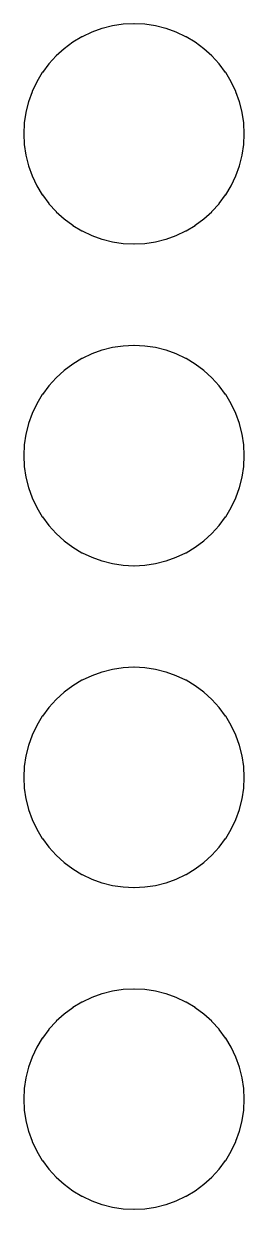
# Model space of a CAD drawing. Header units: metres. Extents: x 102.6 to 173.6, y -131.3 to -53.7.
# Drawn here: x 113.92 to 115.66, y -87.13 to -77.77 of the extents above; entities that cross this region are included whole.
import ezdxf

# ---------------------------------------------------------------- set-up
doc = ezdxf.new("R2010")
doc.units = ezdxf.units.M

msp = doc.modelspace()

# ---------------------------------------------------------------- linework, layer by layer
for points in [[(115.1223, -79.4429), (115.1224, -79.4429), (115.1226, -79.4429), (115.1227, -79.4428), (115.1228, -79.4428), (115.1994, -79.4065), (115.1995, -79.4064), (115.1996, -79.4064), (115.1998, -79.4063), (115.1999, -79.4063), (115.2726, -79.3627), (115.2727, -79.3626), (115.2728, -79.3625), (115.2729, -79.3625), (115.273, -79.3624), (115.3411, -79.3119), (115.3412, -79.3118), (115.3413, -79.3117), (115.3414, -79.3117), (115.3415, -79.3116), (115.4043, -79.2546), (115.4044, -79.2546), (115.4045, -79.2545), (115.4046, -79.2544), (115.4046, -79.2543), (115.4616, -79.1915), (115.4617, -79.1914), (115.4617, -79.1913), (115.4618, -79.1912), (115.4619, -79.1911), (115.5124, -79.123), (115.5125, -79.1229), (115.5125, -79.1228), (115.5126, -79.1227), (115.5127, -79.1226), (115.5563, -79.0499), (115.5563, -79.0498), (115.5564, -79.0496), (115.5564, -79.0495), (115.5565, -79.0494), (115.5928, -78.9728), (115.5928, -78.9727), (115.5929, -78.9726), (115.5929, -78.9724), (115.5929, -78.9723), (115.6215, -78.8925), (115.6215, -78.8924), (115.6216, -78.8923), (115.6216, -78.8921), (115.6216, -78.892), (115.6422, -78.8098), (115.6423, -78.8097), (115.6423, -78.8095), (115.6423, -78.8094), (115.6423, -78.8093), (115.6548, -78.7254), (115.6548, -78.7253), (115.6548, -78.7252), (115.6548, -78.7251), (115.6548, -78.7249), (115.659, -78.6402), (115.659, -78.6401), (115.659, -78.64), (115.659, -78.6399), (115.659, -78.6398), (115.6548, -78.5551), (115.6548, -78.5549), (115.6548, -78.5548), (115.6548, -78.5547), (115.6548, -78.5546), (115.6423, -78.4707), (115.6423, -78.4706), (115.6423, -78.4705), (115.6423, -78.4703), (115.6422, -78.4702), (115.6216, -78.388), (115.6216, -78.3879), (115.6216, -78.3877), (115.6215, -78.3876), (115.6215, -78.3875), (115.5929, -78.3077), (115.5929, -78.3076), (115.5929, -78.3074), (115.5928, -78.3073), (115.5928, -78.3072), (115.5565, -78.2306), (115.5564, -78.2305), (115.5564, -78.2304), (115.5563, -78.2302), (115.5563, -78.2301), (115.5127, -78.1574), (115.5126, -78.1573), (115.5125, -78.1572), (115.5125, -78.1571), (115.5124, -78.157), (115.4619, -78.0889), (115.4618, -78.0888), (115.4617, -78.0887), (115.4617, -78.0886), (115.4616, -78.0885), (115.4046, -78.0257), (115.4046, -78.0256), (115.4045, -78.0255), (115.4044, -78.0254), (115.4043, -78.0254), (115.3415, -77.9684), (115.3414, -77.9683), (115.3413, -77.9683), (115.3412, -77.9682), (115.3411, -77.9681), (115.273, -77.9176), (115.2729, -77.9175), (115.2728, -77.9175), (115.2727, -77.9174), (115.2726, -77.9173), (115.1999, -77.8737), (115.1998, -77.8737), (115.1996, -77.8736), (115.1995, -77.8736), (115.1994, -77.8735), (115.1228, -77.8372), (115.1227, -77.8372), (115.1226, -77.8371), (115.1224, -77.8371), (115.1223, -77.8371), (115.0425, -77.8085), (115.0424, -77.8085), (115.0423, -77.8084), (115.0421, -77.8084), (115.042, -77.8084), (114.9598, -77.7878), (114.9597, -77.7877), (114.9595, -77.7877), (114.9594, -77.7877), (114.9593, -77.7877), (114.8754, -77.7752), (114.8753, -77.7752), (114.8752, -77.7752), (114.8751, -77.7752), (114.8749, -77.7752), (114.7902, -77.771), (114.7901, -77.771), (114.79, -77.771), (114.7899, -77.771), (114.7898, -77.771), (114.7051, -77.7752), (114.7049, -77.7752), (114.7048, -77.7752), (114.7047, -77.7752), (114.7046, -77.7752), (114.6207, -77.7877), (114.6206, -77.7877), (114.6205, -77.7877), (114.6203, -77.7877), (114.6202, -77.7878), (114.538, -77.8084), (114.5379, -77.8084), (114.5377, -77.8084), (114.5376, -77.8085), (114.5375, -77.8085), (114.4577, -77.8371), (114.4576, -77.8371), (114.4574, -77.8371), (114.4573, -77.8372), (114.4572, -77.8372), (114.3806, -77.8735), (114.3805, -77.8736), (114.3804, -77.8736), (114.3802, -77.8737), (114.3801, -77.8737), (114.3074, -77.9173), (114.3073, -77.9174), (114.3072, -77.9175), (114.3071, -77.9175), (114.307, -77.9176), (114.2389, -77.9681), (114.2388, -77.9682), (114.2387, -77.9683), (114.2386, -77.9683), (114.2385, -77.9684), (114.1757, -78.0254), (114.1756, -78.0254), (114.1755, -78.0255), (114.1754, -78.0256), (114.1754, -78.0257), (114.1184, -78.0885), (114.1183, -78.0886), (114.1183, -78.0887), (114.1182, -78.0888), (114.1181, -78.0889), (114.0676, -78.157), (114.0675, -78.1571), (114.0675, -78.1572), (114.0674, -78.1573), (114.0673, -78.1574), (114.0237, -78.2301), (114.0237, -78.2302), (114.0236, -78.2304), (114.0236, -78.2305), (114.0235, -78.2306), (113.9872, -78.3072), (113.9872, -78.3073), (113.9871, -78.3074), (113.9871, -78.3076), (113.9871, -78.3077), (113.9585, -78.3875), (113.9585, -78.3876), (113.9584, -78.3877), (113.9584, -78.3879), (113.9584, -78.388), (113.9378, -78.4702), (113.9377, -78.4703), (113.9377, -78.4705), (113.9377, -78.4706), (113.9377, -78.4707), (113.9252, -78.5546), (113.9252, -78.5547), (113.9252, -78.5548), (113.9252, -78.5549), (113.9252, -78.5551), (113.921, -78.6398), (113.921, -78.6399), (113.921, -78.64), (113.921, -78.6401), (113.921, -78.6402), (113.9252, -78.7249), (113.9252, -78.7251), (113.9252, -78.7252), (113.9252, -78.7253), (113.9252, -78.7254), (113.9377, -78.8093), (113.9377, -78.8094), (113.9377, -78.8095), (113.9377, -78.8097), (113.9378, -78.8098), (113.9584, -78.892), (113.9584, -78.8921), (113.9584, -78.8923), (113.9585, -78.8924), (113.9585, -78.8925), (113.9871, -78.9723), (113.9871, -78.9724), (113.9871, -78.9726), (113.9872, -78.9727), (113.9872, -78.9728), (114.0235, -79.0494), (114.0236, -79.0495), (114.0236, -79.0496), (114.0237, -79.0498), (114.0237, -79.0499), (114.0673, -79.1226), (114.0674, -79.1227), (114.0675, -79.1228), (114.0675, -79.1229), (114.0676, -79.123), (114.1181, -79.1911), (114.1182, -79.1912), (114.1183, -79.1913), (114.1183, -79.1914), (114.1184, -79.1915), (114.1754, -79.2543), (114.1754, -79.2544), (114.1755, -79.2545), (114.1756, -79.2546), (114.1757, -79.2546), (114.2385, -79.3116), (114.2386, -79.3117), (114.2387, -79.3117), (114.2388, -79.3118), (114.2389, -79.3119), (114.307, -79.3624), (114.3071, -79.3625), (114.3072, -79.3625), (114.3073, -79.3626), (114.3074, -79.3627), (114.3801, -79.4063), (114.3802, -79.4063), (114.3804, -79.4064), (114.3805, -79.4064), (114.3806, -79.4065), (114.4572, -79.4428), (114.4573, -79.4428), (114.4574, -79.4429), (114.4576, -79.4429), (114.4577, -79.4429), (114.5375, -79.4715), (114.5376, -79.4715), (114.5377, -79.4716), (114.5379, -79.4716), (114.538, -79.4716), (114.6202, -79.4922), (114.6203, -79.4923), (114.6205, -79.4923), (114.6206, -79.4923), (114.6207, -79.4923), (114.7046, -79.5048), (114.7047, -79.5048), (114.7048, -79.5048), (114.7049, -79.5048), (114.7051, -79.5048), (114.7898, -79.509), (114.7899, -79.509), (114.79, -79.509), (114.7901, -79.509), (114.7902, -79.509), (114.8749, -79.5048), (114.8751, -79.5048), (114.8752, -79.5048), (114.8753, -79.5048), (114.8754, -79.5048), (114.9593, -79.4923), (114.9594, -79.4923), (114.9595, -79.4923), (114.9597, -79.4923), (114.9598, -79.4922), (115.042, -79.4716), (115.0421, -79.4716), (115.0423, -79.4716), (115.0424, -79.4715), (115.0425, -79.4715), (115.1223, -79.4429)], [(115.1223, -81.9829), (115.1224, -81.9829), (115.1226, -81.9829), (115.1227, -81.9828), (115.1228, -81.9828), (115.1994, -81.9465), (115.1995, -81.9464), (115.1996, -81.9464), (115.1998, -81.9463), (115.1999, -81.9463), (115.2726, -81.9027), (115.2727, -81.9026), (115.2728, -81.9025), (115.2729, -81.9025), (115.273, -81.9024), (115.3411, -81.8519), (115.3412, -81.8518), (115.3413, -81.8517), (115.3414, -81.8517), (115.3415, -81.8516), (115.4043, -81.7946), (115.4044, -81.7946), (115.4045, -81.7945), (115.4046, -81.7944), (115.4046, -81.7943), (115.4616, -81.7315), (115.4617, -81.7314), (115.4617, -81.7313), (115.4618, -81.7312), (115.4619, -81.7311), (115.5124, -81.663), (115.5125, -81.6629), (115.5125, -81.6628), (115.5126, -81.6627), (115.5127, -81.6626), (115.5563, -81.5899), (115.5563, -81.5898), (115.5564, -81.5896), (115.5564, -81.5895), (115.5565, -81.5894), (115.5928, -81.5128), (115.5928, -81.5127), (115.5929, -81.5126), (115.5929, -81.5124), (115.5929, -81.5123), (115.6215, -81.4325), (115.6215, -81.4324), (115.6216, -81.4323), (115.6216, -81.4321), (115.6216, -81.432), (115.6422, -81.3498), (115.6423, -81.3497), (115.6423, -81.3495), (115.6423, -81.3494), (115.6423, -81.3493), (115.6548, -81.2654), (115.6548, -81.2653), (115.6548, -81.2652), (115.6548, -81.2651), (115.6548, -81.2649), (115.659, -81.1802), (115.659, -81.1801), (115.659, -81.18), (115.659, -81.1799), (115.659, -81.1798), (115.6548, -81.0951), (115.6548, -81.0949), (115.6548, -81.0948), (115.6548, -81.0947), (115.6548, -81.0946), (115.6423, -81.0107), (115.6423, -81.0106), (115.6423, -81.0105), (115.6423, -81.0103), (115.6422, -81.0102), (115.6216, -80.928), (115.6216, -80.9279), (115.6216, -80.9277), (115.6215, -80.9276), (115.6215, -80.9275), (115.5929, -80.8477), (115.5929, -80.8476), (115.5929, -80.8474), (115.5928, -80.8473), (115.5928, -80.8472), (115.5565, -80.7706), (115.5564, -80.7705), (115.5564, -80.7704), (115.5563, -80.7702), (115.5563, -80.7701), (115.5127, -80.6974), (115.5126, -80.6973), (115.5125, -80.6972), (115.5125, -80.6971), (115.5124, -80.697), (115.4619, -80.6289), (115.4618, -80.6288), (115.4617, -80.6287), (115.4617, -80.6286), (115.4616, -80.6285), (115.4046, -80.5657), (115.4046, -80.5656), (115.4045, -80.5655), (115.4044, -80.5654), (115.4043, -80.5654), (115.3415, -80.5084), (115.3414, -80.5083), (115.3413, -80.5083), (115.3412, -80.5082), (115.3411, -80.5081), (115.273, -80.4576), (115.2729, -80.4575), (115.2728, -80.4575), (115.2727, -80.4574), (115.2726, -80.4573), (115.1999, -80.4137), (115.1998, -80.4137), (115.1996, -80.4136), (115.1995, -80.4136), (115.1994, -80.4135), (115.1228, -80.3772), (115.1227, -80.3772), (115.1226, -80.3771), (115.1224, -80.3771), (115.1223, -80.3771), (115.0425, -80.3485), (115.0424, -80.3485), (115.0423, -80.3484), (115.0421, -80.3484), (115.042, -80.3484), (114.9598, -80.3278), (114.9597, -80.3277), (114.9595, -80.3277), (114.9594, -80.3277), (114.9593, -80.3277), (114.8754, -80.3152), (114.8753, -80.3152), (114.8752, -80.3152), (114.8751, -80.3152), (114.8749, -80.3152), (114.7902, -80.311), (114.7901, -80.311), (114.79, -80.311), (114.7899, -80.311), (114.7898, -80.311), (114.7051, -80.3152), (114.7049, -80.3152), (114.7048, -80.3152), (114.7047, -80.3152), (114.7046, -80.3152), (114.6207, -80.3277), (114.6206, -80.3277), (114.6205, -80.3277), (114.6203, -80.3277), (114.6202, -80.3278), (114.538, -80.3484), (114.5379, -80.3484), (114.5377, -80.3484), (114.5376, -80.3485), (114.5375, -80.3485), (114.4577, -80.3771), (114.4576, -80.3771), (114.4574, -80.3771), (114.4573, -80.3772), (114.4572, -80.3772), (114.3806, -80.4135), (114.3805, -80.4136), (114.3804, -80.4136), (114.3802, -80.4137), (114.3801, -80.4137), (114.3074, -80.4573), (114.3073, -80.4574), (114.3072, -80.4575), (114.3071, -80.4575), (114.307, -80.4576), (114.2389, -80.5081), (114.2388, -80.5082), (114.2387, -80.5083), (114.2386, -80.5083), (114.2385, -80.5084), (114.1757, -80.5654), (114.1756, -80.5654), (114.1755, -80.5655), (114.1754, -80.5656), (114.1754, -80.5657), (114.1184, -80.6285), (114.1183, -80.6286), (114.1183, -80.6287), (114.1182, -80.6288), (114.1181, -80.6289), (114.0676, -80.697), (114.0675, -80.6971), (114.0675, -80.6972), (114.0674, -80.6973), (114.0673, -80.6974), (114.0237, -80.7701), (114.0237, -80.7702), (114.0236, -80.7704), (114.0236, -80.7705), (114.0235, -80.7706), (113.9872, -80.8472), (113.9872, -80.8473), (113.9871, -80.8474), (113.9871, -80.8476), (113.9871, -80.8477), (113.9585, -80.9275), (113.9585, -80.9276), (113.9584, -80.9277), (113.9584, -80.9279), (113.9584, -80.928), (113.9378, -81.0102), (113.9377, -81.0103), (113.9377, -81.0105), (113.9377, -81.0106), (113.9377, -81.0107), (113.9252, -81.0946), (113.9252, -81.0947), (113.9252, -81.0948), (113.9252, -81.0949), (113.9252, -81.0951), (113.921, -81.1798), (113.921, -81.1799), (113.921, -81.18), (113.921, -81.1801), (113.921, -81.1802), (113.9252, -81.2649), (113.9252, -81.2651), (113.9252, -81.2652), (113.9252, -81.2653), (113.9252, -81.2654), (113.9377, -81.3493), (113.9377, -81.3494), (113.9377, -81.3495), (113.9377, -81.3497), (113.9378, -81.3498), (113.9584, -81.432), (113.9584, -81.4321), (113.9584, -81.4323), (113.9585, -81.4324), (113.9585, -81.4325), (113.9871, -81.5123), (113.9871, -81.5124), (113.9871, -81.5126), (113.9872, -81.5127), (113.9872, -81.5128), (114.0235, -81.5894), (114.0236, -81.5895), (114.0236, -81.5896), (114.0237, -81.5898), (114.0237, -81.5899), (114.0673, -81.6626), (114.0674, -81.6627), (114.0675, -81.6628), (114.0675, -81.6629), (114.0676, -81.663), (114.1181, -81.7311), (114.1182, -81.7312), (114.1183, -81.7313), (114.1183, -81.7314), (114.1184, -81.7315), (114.1754, -81.7943), (114.1754, -81.7944), (114.1755, -81.7945), (114.1756, -81.7946), (114.1757, -81.7946), (114.2385, -81.8516), (114.2386, -81.8517), (114.2387, -81.8517), (114.2388, -81.8518), (114.2389, -81.8519), (114.307, -81.9024), (114.3071, -81.9025), (114.3072, -81.9025), (114.3073, -81.9026), (114.3074, -81.9027), (114.3801, -81.9463), (114.3802, -81.9463), (114.3804, -81.9464), (114.3805, -81.9464), (114.3806, -81.9465), (114.4572, -81.9828), (114.4573, -81.9828), (114.4574, -81.9829), (114.4576, -81.9829), (114.4577, -81.9829), (114.5375, -82.0115), (114.5376, -82.0115), (114.5377, -82.0116), (114.5379, -82.0116), (114.538, -82.0116), (114.6202, -82.0322), (114.6203, -82.0323), (114.6205, -82.0323), (114.6206, -82.0323), (114.6207, -82.0323), (114.7046, -82.0448), (114.7047, -82.0448), (114.7048, -82.0448), (114.7049, -82.0448), (114.7051, -82.0448), (114.7898, -82.049), (114.7899, -82.049), (114.79, -82.049), (114.7901, -82.049), (114.7902, -82.049), (114.8749, -82.0448), (114.8751, -82.0448), (114.8752, -82.0448), (114.8753, -82.0448), (114.8754, -82.0448), (114.9593, -82.0323), (114.9594, -82.0323), (114.9595, -82.0323), (114.9597, -82.0323), (114.9598, -82.0322), (115.042, -82.0116), (115.0421, -82.0116), (115.0423, -82.0116), (115.0424, -82.0115), (115.0425, -82.0115), (115.1223, -81.9829)], [(115.1223, -84.5229), (115.1224, -84.5229), (115.1226, -84.5229), (115.1227, -84.5228), (115.1228, -84.5228), (115.1994, -84.4865), (115.1995, -84.4864), (115.1996, -84.4864), (115.1998, -84.4863), (115.1999, -84.4863), (115.2726, -84.4427), (115.2727, -84.4426), (115.2728, -84.4425), (115.2729, -84.4425), (115.273, -84.4424), (115.3411, -84.3919), (115.3412, -84.3918), (115.3413, -84.3917), (115.3414, -84.3917), (115.3415, -84.3916), (115.4043, -84.3346), (115.4044, -84.3346), (115.4045, -84.3345), (115.4046, -84.3344), (115.4046, -84.3343), (115.4616, -84.2715), (115.4617, -84.2714), (115.4617, -84.2713), (115.4618, -84.2712), (115.4619, -84.2711), (115.5124, -84.203), (115.5125, -84.2029), (115.5125, -84.2028), (115.5126, -84.2027), (115.5127, -84.2026), (115.5563, -84.1299), (115.5563, -84.1298), (115.5564, -84.1296), (115.5564, -84.1295), (115.5565, -84.1294), (115.5928, -84.0528), (115.5928, -84.0527), (115.5929, -84.0526), (115.5929, -84.0524), (115.5929, -84.0523), (115.6215, -83.9725), (115.6215, -83.9724), (115.6216, -83.9723), (115.6216, -83.9721), (115.6216, -83.972), (115.6422, -83.8898), (115.6423, -83.8897), (115.6423, -83.8895), (115.6423, -83.8894), (115.6423, -83.8893), (115.6548, -83.8054), (115.6548, -83.8053), (115.6548, -83.8052), (115.6548, -83.8051), (115.6548, -83.8049), (115.659, -83.7202), (115.659, -83.7201), (115.659, -83.72), (115.659, -83.7199), (115.659, -83.7198), (115.6548, -83.6351), (115.6548, -83.6349), (115.6548, -83.6348), (115.6548, -83.6347), (115.6548, -83.6346), (115.6423, -83.5507), (115.6423, -83.5506), (115.6423, -83.5505), (115.6423, -83.5503), (115.6422, -83.5502), (115.6216, -83.468), (115.6216, -83.4679), (115.6216, -83.4677), (115.6215, -83.4676), (115.6215, -83.4675), (115.5929, -83.3877), (115.5929, -83.3876), (115.5929, -83.3874), (115.5928, -83.3873), (115.5928, -83.3872), (115.5565, -83.3106), (115.5564, -83.3105), (115.5564, -83.3104), (115.5563, -83.3102), (115.5563, -83.3101), (115.5127, -83.2374), (115.5126, -83.2373), (115.5125, -83.2372), (115.5125, -83.2371), (115.5124, -83.237), (115.4619, -83.1689), (115.4618, -83.1688), (115.4617, -83.1687), (115.4617, -83.1686), (115.4616, -83.1685), (115.4046, -83.1057), (115.4046, -83.1056), (115.4045, -83.1055), (115.4044, -83.1054), (115.4043, -83.1054), (115.3415, -83.0484), (115.3414, -83.0483), (115.3413, -83.0483), (115.3412, -83.0482), (115.3411, -83.0481), (115.273, -82.9976), (115.2729, -82.9975), (115.2728, -82.9975), (115.2727, -82.9974), (115.2726, -82.9973), (115.1999, -82.9537), (115.1998, -82.9537), (115.1996, -82.9536), (115.1995, -82.9536), (115.1994, -82.9535), (115.1228, -82.9172), (115.1227, -82.9172), (115.1226, -82.9171), (115.1224, -82.9171), (115.1223, -82.9171), (115.0425, -82.8885), (115.0424, -82.8885), (115.0423, -82.8884), (115.0421, -82.8884), (115.042, -82.8884), (114.9598, -82.8678), (114.9597, -82.8677), (114.9595, -82.8677), (114.9594, -82.8677), (114.9593, -82.8677), (114.8754, -82.8552), (114.8753, -82.8552), (114.8752, -82.8552), (114.8751, -82.8552), (114.8749, -82.8552), (114.7902, -82.851), (114.7901, -82.851), (114.79, -82.851), (114.7899, -82.851), (114.7898, -82.851), (114.7051, -82.8552), (114.7049, -82.8552), (114.7048, -82.8552), (114.7047, -82.8552), (114.7046, -82.8552), (114.6207, -82.8677), (114.6206, -82.8677), (114.6205, -82.8677), (114.6203, -82.8677), (114.6202, -82.8678), (114.538, -82.8884), (114.5379, -82.8884), (114.5377, -82.8884), (114.5376, -82.8885), (114.5375, -82.8885), (114.4577, -82.9171), (114.4576, -82.9171), (114.4574, -82.9171), (114.4573, -82.9172), (114.4572, -82.9172), (114.3806, -82.9535), (114.3805, -82.9536), (114.3804, -82.9536), (114.3802, -82.9537), (114.3801, -82.9537), (114.3074, -82.9973), (114.3073, -82.9974), (114.3072, -82.9975), (114.3071, -82.9975), (114.307, -82.9976), (114.2389, -83.0481), (114.2388, -83.0482), (114.2387, -83.0483), (114.2386, -83.0483), (114.2385, -83.0484), (114.1757, -83.1054), (114.1756, -83.1054), (114.1755, -83.1055), (114.1754, -83.1056), (114.1754, -83.1057), (114.1184, -83.1685), (114.1183, -83.1686), (114.1183, -83.1687), (114.1182, -83.1688), (114.1181, -83.1689), (114.0676, -83.237), (114.0675, -83.2371), (114.0675, -83.2372), (114.0674, -83.2373), (114.0673, -83.2374), (114.0237, -83.3101), (114.0237, -83.3102), (114.0236, -83.3104), (114.0236, -83.3105), (114.0235, -83.3106), (113.9872, -83.3872), (113.9872, -83.3873), (113.9871, -83.3874), (113.9871, -83.3876), (113.9871, -83.3877), (113.9585, -83.4675), (113.9585, -83.4676), (113.9584, -83.4677), (113.9584, -83.4679), (113.9584, -83.468), (113.9378, -83.5502), (113.9377, -83.5503), (113.9377, -83.5505), (113.9377, -83.5506), (113.9377, -83.5507), (113.9252, -83.6346), (113.9252, -83.6347), (113.9252, -83.6348), (113.9252, -83.6349), (113.9252, -83.6351), (113.921, -83.7198), (113.921, -83.7199), (113.921, -83.72), (113.921, -83.7201), (113.921, -83.7202), (113.9252, -83.8049), (113.9252, -83.8051), (113.9252, -83.8052), (113.9252, -83.8053), (113.9252, -83.8054), (113.9377, -83.8893), (113.9377, -83.8894), (113.9377, -83.8895), (113.9377, -83.8897), (113.9378, -83.8898), (113.9584, -83.972), (113.9584, -83.9721), (113.9584, -83.9723), (113.9585, -83.9724), (113.9585, -83.9725), (113.9871, -84.0523), (113.9871, -84.0524), (113.9871, -84.0526), (113.9872, -84.0527), (113.9872, -84.0528), (114.0235, -84.1294), (114.0236, -84.1295), (114.0236, -84.1296), (114.0237, -84.1298), (114.0237, -84.1299), (114.0673, -84.2026), (114.0674, -84.2027), (114.0675, -84.2028), (114.0675, -84.2029), (114.0676, -84.203), (114.1181, -84.2711), (114.1182, -84.2712), (114.1183, -84.2713), (114.1183, -84.2714), (114.1184, -84.2715), (114.1754, -84.3343), (114.1754, -84.3344), (114.1755, -84.3345), (114.1756, -84.3346), (114.1757, -84.3346), (114.2385, -84.3916), (114.2386, -84.3917), (114.2387, -84.3917), (114.2388, -84.3918), (114.2389, -84.3919), (114.307, -84.4424), (114.3071, -84.4425), (114.3072, -84.4425), (114.3073, -84.4426), (114.3074, -84.4427), (114.3801, -84.4863), (114.3802, -84.4863), (114.3804, -84.4864), (114.3805, -84.4864), (114.3806, -84.4865), (114.4572, -84.5228), (114.4573, -84.5228), (114.4574, -84.5229), (114.4576, -84.5229), (114.4577, -84.5229), (114.5375, -84.5515), (114.5376, -84.5515), (114.5377, -84.5516), (114.5379, -84.5516), (114.538, -84.5516), (114.6202, -84.5722), (114.6203, -84.5723), (114.6205, -84.5723), (114.6206, -84.5723), (114.6207, -84.5723), (114.7046, -84.5848), (114.7047, -84.5848), (114.7048, -84.5848), (114.7049, -84.5848), (114.7051, -84.5848), (114.7898, -84.589), (114.7899, -84.589), (114.79, -84.589), (114.7901, -84.589), (114.7902, -84.589), (114.8749, -84.5848), (114.8751, -84.5848), (114.8752, -84.5848), (114.8753, -84.5848), (114.8754, -84.5848), (114.9593, -84.5723), (114.9594, -84.5723), (114.9595, -84.5723), (114.9597, -84.5723), (114.9598, -84.5722), (115.042, -84.5516), (115.0421, -84.5516), (115.0423, -84.5516), (115.0424, -84.5515), (115.0425, -84.5515), (115.1223, -84.5229)], [(115.1223, -87.0629), (115.1224, -87.0629), (115.1226, -87.0629), (115.1227, -87.0628), (115.1228, -87.0628), (115.1994, -87.0265), (115.1995, -87.0264), (115.1996, -87.0264), (115.1998, -87.0263), (115.1999, -87.0263), (115.2726, -86.9827), (115.2727, -86.9826), (115.2728, -86.9825), (115.2729, -86.9825), (115.273, -86.9824), (115.3411, -86.9319), (115.3412, -86.9318), (115.3413, -86.9317), (115.3414, -86.9317), (115.3415, -86.9316), (115.4043, -86.8746), (115.4044, -86.8746), (115.4045, -86.8745), (115.4046, -86.8744), (115.4046, -86.8743), (115.4616, -86.8115), (115.4617, -86.8114), (115.4617, -86.8113), (115.4618, -86.8112), (115.4619, -86.8111), (115.5124, -86.743), (115.5125, -86.7429), (115.5125, -86.7428), (115.5126, -86.7427), (115.5127, -86.7426), (115.5563, -86.6699), (115.5563, -86.6698), (115.5564, -86.6696), (115.5564, -86.6695), (115.5565, -86.6694), (115.5928, -86.5928), (115.5928, -86.5927), (115.5929, -86.5926), (115.5929, -86.5924), (115.5929, -86.5923), (115.6215, -86.5125), (115.6215, -86.5124), (115.6216, -86.5123), (115.6216, -86.5121), (115.6216, -86.512), (115.6422, -86.4298), (115.6423, -86.4297), (115.6423, -86.4295), (115.6423, -86.4294), (115.6423, -86.4293), (115.6548, -86.3454), (115.6548, -86.3453), (115.6548, -86.3452), (115.6548, -86.3451), (115.6548, -86.3449), (115.659, -86.2602), (115.659, -86.2601), (115.659, -86.26), (115.659, -86.2599), (115.659, -86.2598), (115.6548, -86.1751), (115.6548, -86.1749), (115.6548, -86.1748), (115.6548, -86.1747), (115.6548, -86.1746), (115.6423, -86.0907), (115.6423, -86.0906), (115.6423, -86.0905), (115.6423, -86.0903), (115.6422, -86.0902), (115.6216, -86.008), (115.6216, -86.0079), (115.6216, -86.0077), (115.6215, -86.0076), (115.6215, -86.0075), (115.5929, -85.9277), (115.5929, -85.9276), (115.5929, -85.9274), (115.5928, -85.9273), (115.5928, -85.9272), (115.5565, -85.8506), (115.5564, -85.8505), (115.5564, -85.8504), (115.5563, -85.8502), (115.5563, -85.8501), (115.5127, -85.7774), (115.5126, -85.7773), (115.5125, -85.7772), (115.5125, -85.7771), (115.5124, -85.777), (115.4619, -85.7089), (115.4618, -85.7088), (115.4617, -85.7087), (115.4617, -85.7086), (115.4616, -85.7085), (115.4046, -85.6457), (115.4046, -85.6456), (115.4045, -85.6455), (115.4044, -85.6454), (115.4043, -85.6454), (115.3415, -85.5884), (115.3414, -85.5883), (115.3413, -85.5883), (115.3412, -85.5882), (115.3411, -85.5881), (115.273, -85.5376), (115.2729, -85.5375), (115.2728, -85.5375), (115.2727, -85.5374), (115.2726, -85.5373), (115.1999, -85.4937), (115.1998, -85.4937), (115.1996, -85.4936), (115.1995, -85.4936), (115.1994, -85.4935), (115.1228, -85.4572), (115.1227, -85.4572), (115.1226, -85.4571), (115.1224, -85.4571), (115.1223, -85.4571), (115.0425, -85.4285), (115.0424, -85.4285), (115.0423, -85.4284), (115.0421, -85.4284), (115.042, -85.4284), (114.9598, -85.4078), (114.9597, -85.4077), (114.9595, -85.4077), (114.9594, -85.4077), (114.9593, -85.4077), (114.8754, -85.3952), (114.8753, -85.3952), (114.8752, -85.3952), (114.8751, -85.3952), (114.8749, -85.3952), (114.7902, -85.391), (114.7901, -85.391), (114.79, -85.391), (114.7899, -85.391), (114.7898, -85.391), (114.7051, -85.3952), (114.7049, -85.3952), (114.7048, -85.3952), (114.7047, -85.3952), (114.7046, -85.3952), (114.6207, -85.4077), (114.6206, -85.4077), (114.6205, -85.4077), (114.6203, -85.4077), (114.6202, -85.4078), (114.538, -85.4284), (114.5379, -85.4284), (114.5377, -85.4284), (114.5376, -85.4285), (114.5375, -85.4285), (114.4577, -85.4571), (114.4576, -85.4571), (114.4574, -85.4571), (114.4573, -85.4572), (114.4572, -85.4572), (114.3806, -85.4935), (114.3805, -85.4936), (114.3804, -85.4936), (114.3802, -85.4937), (114.3801, -85.4937), (114.3074, -85.5373), (114.3073, -85.5374), (114.3072, -85.5375), (114.3071, -85.5375), (114.307, -85.5376), (114.2389, -85.5881), (114.2388, -85.5882), (114.2387, -85.5883), (114.2386, -85.5883), (114.2385, -85.5884), (114.1757, -85.6454), (114.1756, -85.6454), (114.1755, -85.6455), (114.1754, -85.6456), (114.1754, -85.6457), (114.1184, -85.7085), (114.1183, -85.7086), (114.1183, -85.7087), (114.1182, -85.7088), (114.1181, -85.7089), (114.0676, -85.777), (114.0675, -85.7771), (114.0675, -85.7772), (114.0674, -85.7773), (114.0673, -85.7774), (114.0237, -85.8501), (114.0237, -85.8502), (114.0236, -85.8504), (114.0236, -85.8505), (114.0235, -85.8506), (113.9872, -85.9272), (113.9872, -85.9273), (113.9871, -85.9274), (113.9871, -85.9276), (113.9871, -85.9277), (113.9585, -86.0075), (113.9585, -86.0076), (113.9584, -86.0077), (113.9584, -86.0079), (113.9584, -86.008), (113.9378, -86.0902), (113.9377, -86.0903), (113.9377, -86.0905), (113.9377, -86.0906), (113.9377, -86.0907), (113.9252, -86.1746), (113.9252, -86.1747), (113.9252, -86.1748), (113.9252, -86.1749), (113.9252, -86.1751), (113.921, -86.2598), (113.921, -86.2599), (113.921, -86.26), (113.921, -86.2601), (113.921, -86.2602), (113.9252, -86.3449), (113.9252, -86.3451), (113.9252, -86.3452), (113.9252, -86.3453), (113.9252, -86.3454), (113.9377, -86.4293), (113.9377, -86.4294), (113.9377, -86.4295), (113.9377, -86.4297), (113.9378, -86.4298), (113.9584, -86.512), (113.9584, -86.5121), (113.9584, -86.5123), (113.9585, -86.5124), (113.9585, -86.5125), (113.9871, -86.5923), (113.9871, -86.5924), (113.9871, -86.5926), (113.9872, -86.5927), (113.9872, -86.5928), (114.0235, -86.6694), (114.0236, -86.6695), (114.0236, -86.6696), (114.0237, -86.6698), (114.0237, -86.6699), (114.0673, -86.7426), (114.0674, -86.7427), (114.0675, -86.7428), (114.0675, -86.7429), (114.0676, -86.743), (114.1181, -86.8111), (114.1182, -86.8112), (114.1183, -86.8113), (114.1183, -86.8114), (114.1184, -86.8115), (114.1754, -86.8743), (114.1754, -86.8744), (114.1755, -86.8745), (114.1756, -86.8746), (114.1757, -86.8746), (114.2385, -86.9316), (114.2386, -86.9317), (114.2387, -86.9317), (114.2388, -86.9318), (114.2389, -86.9319), (114.307, -86.9824), (114.3071, -86.9825), (114.3072, -86.9825), (114.3073, -86.9826), (114.3074, -86.9827), (114.3801, -87.0263), (114.3802, -87.0263), (114.3804, -87.0264), (114.3805, -87.0264), (114.3806, -87.0265), (114.4572, -87.0628), (114.4573, -87.0628), (114.4574, -87.0629), (114.4576, -87.0629), (114.4577, -87.0629), (114.5375, -87.0915), (114.5376, -87.0915), (114.5377, -87.0916), (114.5379, -87.0916), (114.538, -87.0916), (114.6202, -87.1122), (114.6203, -87.1123), (114.6205, -87.1123), (114.6206, -87.1123), (114.6207, -87.1123), (114.7046, -87.1248), (114.7047, -87.1248), (114.7048, -87.1248), (114.7049, -87.1248), (114.7051, -87.1248), (114.7898, -87.129), (114.7899, -87.129), (114.79, -87.129), (114.7901, -87.129), (114.7902, -87.129), (114.8749, -87.1248), (114.8751, -87.1248), (114.8752, -87.1248), (114.8753, -87.1248), (114.8754, -87.1248), (114.9593, -87.1123), (114.9594, -87.1123), (114.9595, -87.1123), (114.9597, -87.1123), (114.9598, -87.1122), (115.042, -87.0916), (115.0421, -87.0916), (115.0423, -87.0916), (115.0424, -87.0915), (115.0425, -87.0915), (115.1223, -87.0629)]]:
    msp.add_lwpolyline(points)

doc.saveas('drawing.dxf')
